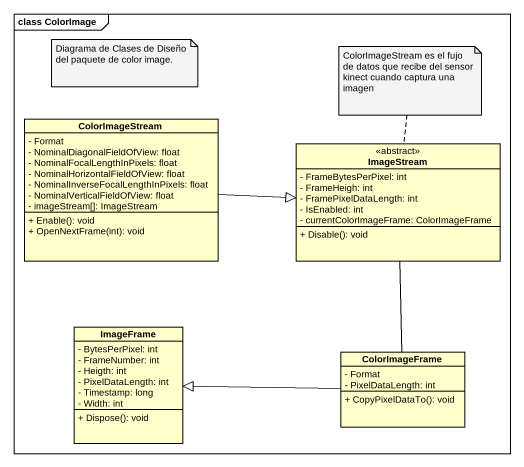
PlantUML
@startuml
mainframe class ColorImage
hide circle
hide empty members
skinparam classAttributeIconSize 0
class ColorImageStream {
  - Format
  - NominalDiagonalFieldOfView: float
  - NominalFocalLengthInPixels: float
  - NominalHorizontalFieldOfView: float
  - NominalInverseFocalLengthInPixels: float
  - NominalVerticalFieldOfView: float
  - imageStream[]: ImageStream
  + Enable(): void
  + OpenNextFrame(int): void
}
class ImageStream <<abstract>> {
  - FrameBytesPerPixel: int
  - FrameHeigh: int
  - FramePixelDataLength: int
  - IsEnabled: int
  - currentColorImageFrame: ColorImageFrame
  + Disable(): void
}
class ImageFrame {
  - BytesPerPixel: int
  - FrameNumber: int
  - Heigth: int
  - PixelDataLength: int
  - Timestamp: long
  - Width: int
  + Dispose(): void
}
class ColorImageFrame {
  - Format
  - PixelDataLength: int
  + CopyPixelDataTo(): void
}
ColorImageStream -right-|> ImageStream
ImageStream -- ColorImageFrame
ColorImageFrame -left-|> ImageFrame
note as N1
  Diagrama de Clases de Diseño del paquete de color image.
end note
note top of ImageStream : ColorImageStream es el fujo de datos que recibe del sensor kinect cuando captura una imagen
@enduml
